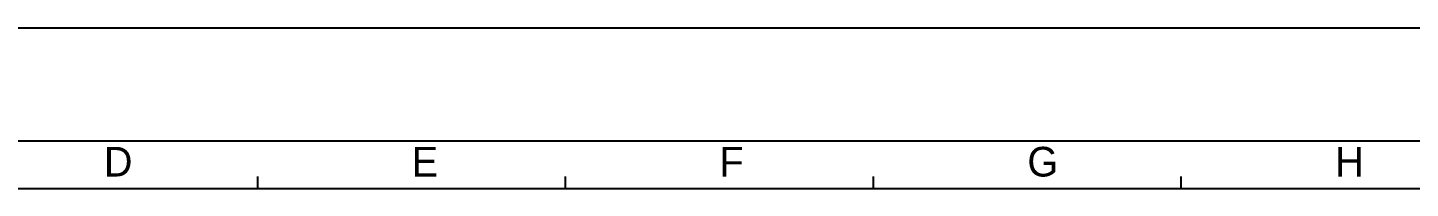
# Model space of a CAD drawing. Header units: millimetres. Extents: x 0 to 841, y 0 to 594.
# Drawn here: x 195 to 428.5, y 566.9 to 594 of the extents above; entities that cross this region are included whole.
import ezdxf

# ---------------------------------------------------------------- set-up
doc = ezdxf.new("R2010")
doc.units = ezdxf.units.MM
doc.header["$LTSCALE"] = 46.255
doc.layers.get('0').update_dxf_attribs({"linetype": 'CONTINUOUS'})
doc.styles.add('TEXTSTYLE_2', font='txt')

msp = doc.modelspace()

# ---------------------------------------------------------------- linework, layer by layer
at = {"color": 7, "linetype": 'CONTINUOUS'}
for p, q in [((0, 594), (841, 594)), ((16.34, 574.88), (819.34, 574.88)), ((233.84, 566.88), (233.84, 568.88)), ((285.84, 566.88), (285.84, 568.88)), ((337.84, 566.88), (337.84, 568.88)), ((389.84, 566.88), (389.84, 568.88)), ((25.84, 566.88), (809.34, 566.88))]:
    msp.add_line(p, q, dxfattribs=at)

# ---------------------------------------------------------------- texts
at = {"color": 7, "linetype": 'CONTINUOUS', "char_height": 5, "width": 5, "attachment_point": 1, "line_spacing_factor": 0.9, "style": 'TEXTSTYLE_2'}
for s, insert in [('D', (207.84, 573.88)), ('E', (259.84, 573.88)), ('F', (311.84, 573.88)), ('G', (363.84, 573.88)), ('H', (415.84, 573.88))]:
    msp.add_mtext(s, dxfattribs=dict(at, insert=insert))

doc.saveas('drawing.dxf')
